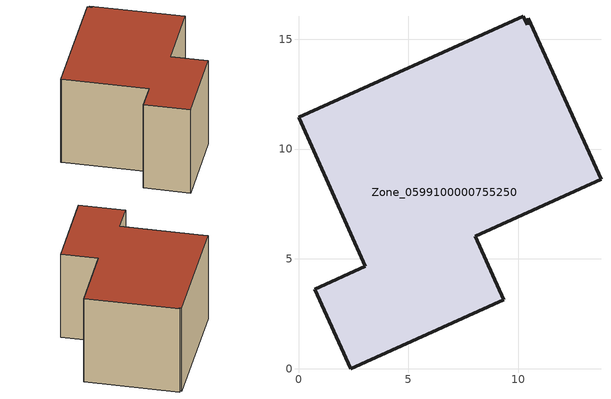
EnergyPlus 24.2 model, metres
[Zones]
Zone_0599100000755250
 floor ground (C_G): 10.46,15.96 13.77,8.62 8.04,6.03 9.34,3.14 2.38,0 0.75,3.63 3.04,4.66 0.03,11.4 0,11.46 10.24,16.05 10.41,15.66 z0
 wall outside (C_F): 3.04,4.66 0.75,3.63 2.38,0 9.34,3.14 8.04,6.03 13.77,8.62 10.46,15.96 10.41,15.66 10.24,16.05 0,11.46 0.03,11.4 3.04,4.66 z0:8.13
 roof outside (C_R): 13.77,8.62 10.46,15.96 10.41,15.66 10.24,16.05 0,11.46 0.03,11.4 3.04,4.66 0.75,3.63 2.38,0 9.34,3.14 8.04,6.03 z8.13
[BUILDING]
Pand.0599100000755250: North Axis=0; Terrain=City; Loads Convergence Tolerance Value=0.04; Temperature Convergence Tolerance Value=0.4; Solar Distribution=FullExterior; Maximum Number of Warmup Days=25; Minimum Number of Warmup Days=1
[Site:Location]
Rotterdam.The.Hague.AP_ZH_NLD Design_Conditions: Latitude=51.96; Longitude=4.45; Time Zone=1; Elevation=-4.5
[SITE:GROUNDTEMPERATURE:BUILDINGSURFACE]
18, 18, 18, 18, 18, 18, 18, 18, 18, 18, 18, 18
[MATERIAL] Thermal Absorptance=0.9; Solar Absorptance=0.7; Visible Absorptance=0.7
Name | Roughness | Thickness | Conductivity | Density | Specific Heat
G.D.2006-2014 | MediumSmooth | 0.15 | 0.06 | 540 | 1210
F.D.2006-2014 | Rough | 0.3 | 0.12 | 1920 | 840
R.D.2006-2014 | MediumRough | 0.2 | 0.08 | 1500 | 1000
[CONSTRUCTION]
C_G: G.D.2006-2014
C_F: F.D.2006-2014
C_R: R.D.2006-2014
[ZONE]
Zone_0599100000755250: Type=1; Multiplier=1; Ceiling Height=Autocalculate; Volume=Autocalculate; Floor Area=autocalculate; Part of Total Floor Area=Yes
[ZONEINFILTRATION:DESIGNFLOWRATE]
Infil_Zone_0599100000755250: Zone or ZoneList or Space or SpaceList=Zone_0599100000755250; Schedule=AlwaysOn; Design Flow Rate Calculation Method=Flow/Area; Flow Rate per Floor Area=0.0021; Constant Term Coefficient=1; Temperature Term Coefficient=0; Velocity Term Coefficient=0; Velocity Squared Term Coefficient=0
[HVACTEMPLATE:ZONE:IDEALLOADSAIRSYSTEM]
Zone_0599100000755250: Maximum Heating Supply Air Temperature=50; Minimum Cooling Supply Air Temperature=13; Maximum Heating Supply Air Humidity Ratio=0.0156; Minimum Cooling Supply Air Humidity Ratio=0.0077; Heating Limit=NoLimit; Cooling Limit=NoLimit; Dehumidification Control Type=ConstantSensibleHeatRatio; Cooling Sensible Heat Ratio=0.7; Dehumidification Setpoint=60; Humidification Control Type=None; Humidification Setpoint=30; Outdoor Air Method=None; Outdoor Air Flow Rate per Person=0.00944; Outdoor Air Flow Rate per Zone Floor Area=0; Outdoor Air Flow Rate per Zone=0; Demand Controlled Ventilation Type=None; Outdoor Air Economizer Type=NoEconomizer; Heat Recovery Type=None; Sensible Heat Recovery Effectiveness=0.7; Latent Heat Recovery Effectiveness=0.65
[ZONECONTROL:THERMOSTAT]
ThermostatControl_Zone_0599100000755250: Zone or ZoneList=Zone_0599100000755250; Control Type Schedule=DualSetpointControlType; Control 1=Thermostat_Zone_0599100000755250; Temperature Difference Between Cutout And Setpoint=0
[THERMOSTATSETPOINT:DUALSETPOINT]
Thermostat_Zone_0599100000755250: Heating Setpoint Temperature Schedule=HeatingSetpoint_Zone_0599100000755250; Cooling Setpoint Temperature Schedule=CoolingSetpoint_Zone_0599100000755250
[SCHEDULE:COMPACT]
HeatingSetpoint_Zone_0599100000755250: Through: 12/31, For: AllDays, Until: 24:00, 21
CoolingSetpoint_Zone_0599100000755250: Through: 12/31, For: AllDays, Until: 24:00, 24
DualSetpointControlType: Through: 12/31, For: AllDays, Until: 24:00, 4
AlwaysOn: Through: 12/31, For: AllDays, Until: 24:00, 1
